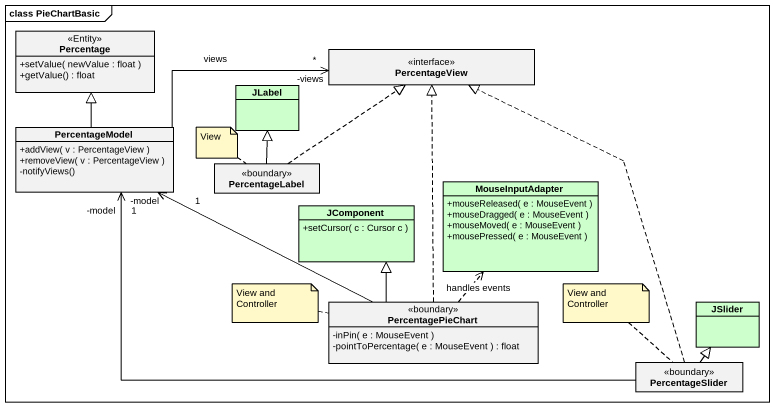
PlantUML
@startuml
mainframe class PieChartBasic
hide circle
hide empty members
skinparam classAttributeIconSize 0
class Percentage <<Entity>> {
  +setValue( newValue : float )
  +getValue() : float
}
interface PercentageView
class JLabel #CCFFCC
class PercentageModel {
  +addView( v : PercentageView )
  +removeView( v : PercentageView )
  -notifyViews()
}
class PercentageLabel <<boundary>>
class MouseInputAdapter #CCFFCC {
  +mouseReleased( e : MouseEvent )
  +mouseDragged( e : MouseEvent )
  +mouseMoved( e : MouseEvent )
  +mousePressed( e : MouseEvent )
}
class JComponent #CCFFCC {
  +setCursor( c : Cursor c )
}
class PercentagePieChart <<boundary>> {
  -inPin( e : MouseEvent )
  -pointToPercentage( e : MouseEvent ) : float
}
class JSlider #CCFFCC
class PercentageSlider <<boundary>>
PercentageModel -up-|> Percentage
PercentageModel -right-> "-views\n*" PercentageView : views
PercentageLabel .up.|> PercentageView
PercentageLabel -up-|> JLabel
PercentagePieChart .up.|> PercentageView
PercentagePieChart -left-> "-model\n1" PercentageModel
PercentagePieChart .up.> MouseInputAdapter : handles events
PercentagePieChart -up-|> JComponent
PercentageSlider .up.|> PercentageView
PercentageSlider -left-> "-model\n1" PercentageModel
PercentageSlider -up-|> JSlider
note top of PercentageLabel : View
note left of PercentagePieChart : View and Controller
note top of PercentageSlider : View and Controller
@enduml
